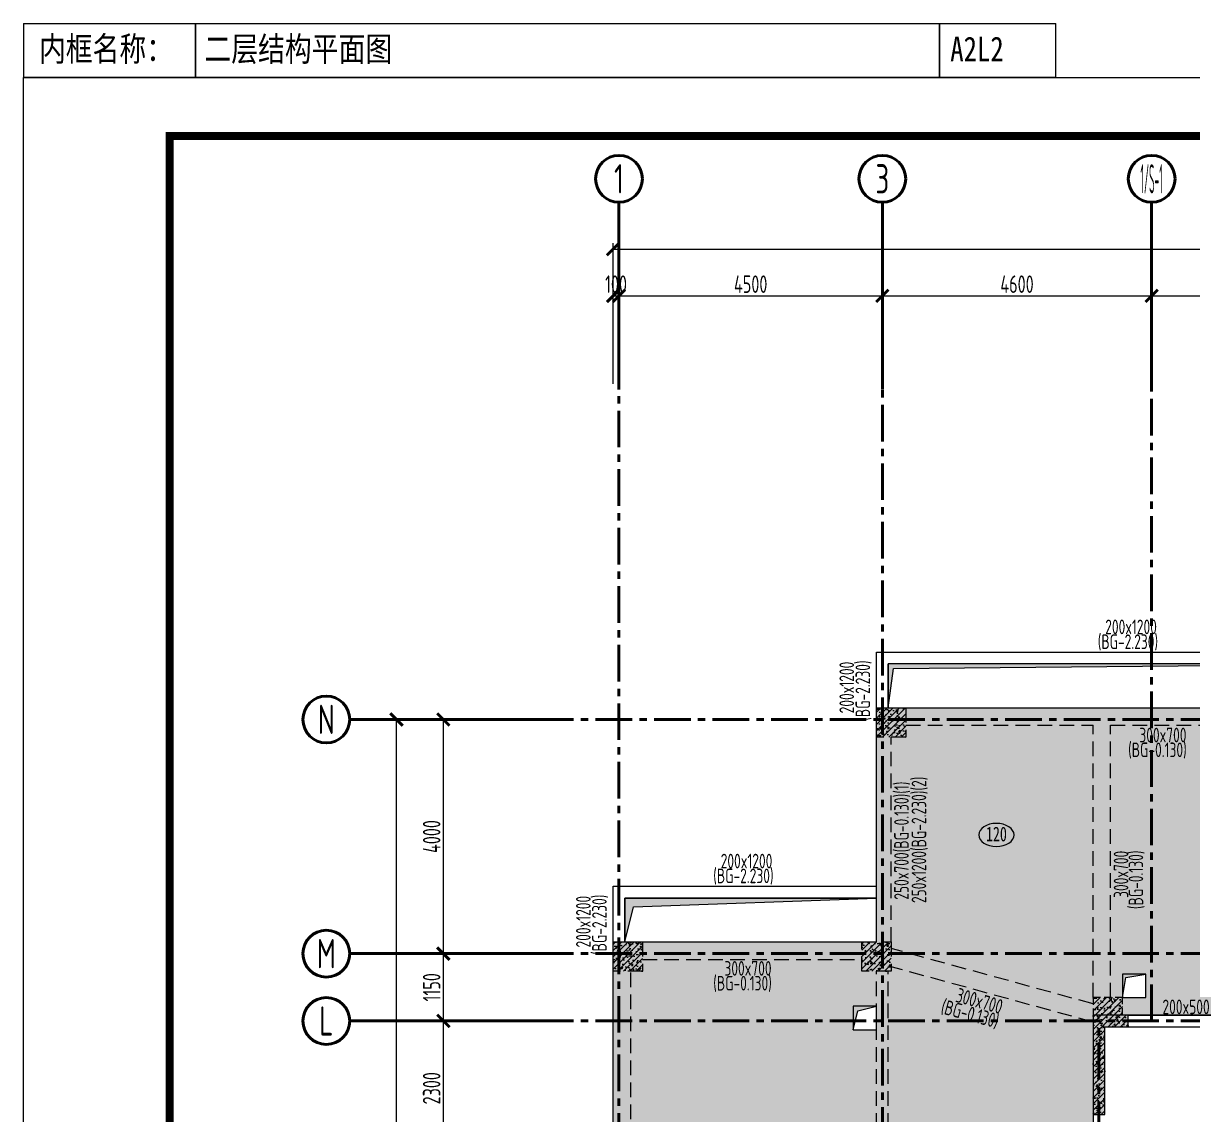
# Model space of a CAD drawing. Extents: x -302153 to 2378000, y -57590 to 1700000.
# Drawn here: x 164665 to 184640, y 576449 to 595089 of the extents above; entities that cross this region are included whole.
import ezdxf
from ezdxf.enums import TextEntityAlignment as Align

# ---------------------------------------------------------------- set-up
doc = ezdxf.new("R2010")
doc.units = 0
doc.header["$LTSCALE"] = 500
doc.header["$MEASUREMENT"] = 0
for name, pattern in [('CENTER', [2, 1.25, -0.25, 0.25, -0.25]), ('DASHED', [0.75, 0.5, -0.25]), ('DASHED2', [0.375, 0.25, -0.125])]:
    doc.linetypes.add(name, pattern=pattern)
doc.layers.get('0').update_dxf_attribs({"linetype": 'CONTINUOUS'})
doc.layers.get('Defpoints').update_dxf_attribs({"color": 2, "linetype": 'CONTINUOUS'})
for name, color, linetype, lineweight in [('AD-AXIS-AXIS-2F-100', 1, 'CENTER', 50), ('AD-AXIS-CRCL-2F-100', 3, 'CONTINUOUS', 50), ('AD-AXIS-DIMS-2F-100', 3, 'CONTINUOUS', 0), ('AD-DIMS-MAIN-2F-100', 60, 'CONTINUOUS', 0)]:
    doc.layers.add(name, color=color, linetype=linetype, lineweight=lineweight)
for name, color, linetype in [('C-XREF-INT', 7, 'CONTINUOUS'), ('S_BEAM', 4, 'DASHED'), ('S_BEAM_TEXT_VERT', 41, 'CONTINUOUS'), ('S_COLU_BELW_DASH', 40, 'DASHED'), ('S_COLU_BELW_HACH', 254, 'DASHED'), ('S_FLOR_THIK', 7, 'CONTINUOUS'), ('S_HOLE', 201, 'CONTINUOUS'), ('S_HOLE_HACH', 254, 'CONTINUOUS'), ('S_PLAN_HACH', 9, 'CONTINUOUS'), ('S_WALL', 2, 'CONTINUOUS'), ('S_WALL_BELW_DASH', 40, 'DASHED2'), ('S_WALL_BELW_HACH', 254, 'DASHED'), ('S_WALL_HACH', 30, 'CONTINUOUS')]:
    doc.layers.add(name, color=color, linetype=linetype)
doc.layers.add('内框', color=8, linetype='CONTINUOUS', plot=False)
doc.styles.add('TH-STYLE1', font='Stfangso_1.ttf', dxfattribs={"width": 0.7})
doc.styles.add('TH-STYLE3', font='tssdeng.shx', dxfattribs={"width": 0.7, "bigfont": 'tssdchn.shx'})
doc.styles.add('黑体', font='simhei.ttf')
doc.dimstyles.new('TH-DIM100', dxfattribs={"dimscale": 100, "dimtxt": 3, "dimasz": 2, "dimexe": 1, "dimexo": 1, "dimgap": 0.5, "dimtad": 1, "dimdec": 0, "dimdsep": 46, "dimtxsty": 'TH-STYLE3', "dimblk1": 'ARCHTICK', "dimblk2": 'ARCHTICK', "dimsah": 1, "dimcen": -1, "dimclrd": 256, "dimclre": 256, "dimclrt": 256, "dimazin": 0, "dimtfac": 1, "dimtdec": 0, "dimtix": 1, "dimtmove": 2, "dimatfit": 0, "dimldrblk": 'ARCHTICK', "dimfxl": 2, "dimtolj": 1, "dimtzin": 0, "dimlwd": -1, "dimlwe": -1, "dimarcsym": 0})
pattern_1 = [(45, (174840.05, 561848.63), (-53.033, 53.033), []), (50, (174840.05, 561848.63), (215.178, -18.8256), [22.5, -247.5]), (355, (174840.05, 561848.63), (-41.6254, 225.6576), [18, -198]), (100.4514, (174857.98, 561847.06), (173.5528, 206.8319), [19.122, -210.3426]), (46.1842, (174840.05, 561908.63), (320.1723, -49.6557), [33.75, -371.25]), (96.6356, (174866.73, 561904.5), (280.399, 292.2354), [28.683, -315.514]), (351.1842, (174840.05, 561908.63), (280.3986, 292.2356), [27, -297]), (21, (174870.05, 561893.63), (179.0721, -120.7857), [22.5, -247.5]), (326, (174870.05, 561893.63), (72.9946, 217.545), [18, -198]), (71.4514, (174884.97, 561883.56), (252.0668, 96.7591), [19.122, -210.3426]), (37.5, (174840.05, 561848.63), (3.64796, 99.86816), [0, -195.6, 0, -201, 0, -198.75]), (7.5, (174840.05, 561848.63), (78.92086, 118.3235), [0, -114.6, 0, -191.1, 0, -75.75]), (327.5, (174773.15, 561848.63), (160.14673, -6.76646), [0, -75, 0, -234, 0, -310.5]), (317.5, (174743.15, 561848.63), (174.95585, 30.0315), [0, -97.5, 0, -155.4, 0, -220.5])]

# ---------------------------------------------------------------- blocks, each defined once
blk = doc.blocks.new('B-th')
at = {"layer": 'S_FLOR_THIK', "color": 7, "extrusion": (0, 0, -1)}
blk.add_ellipse((86, 189), major_axis=(-302, 0), ratio=0.653433, dxfattribs=at)
at = {"style": 'TH-STYLE1', "width": 0.7, "flags": 8}
blk.add_attdef('BTH', text='', height=250, dxfattribs=at).set_placement((87, 80), align=Align.CENTER)
blk = doc.blocks.new('_ArchTick')
at = {"color": 0, "const_width": 0.25}
blk.add_lwpolyline([(-0.53, -0.53), (0.53, 0.53)], dxfattribs=at)
blk = doc.blocks.new('*D115')
at = {"layer": 'AD-AXIS-DIMS-2F-100', "transparency": 16777216}
for p, q in [((-1500, 16200), (-3100, 16200)), ((-3000, 13900), (-3000, 16200)), ((-1500, 13900), (-3100, 13900))]:
    blk.add_line(p, q, dxfattribs=at)
at = {"layer": 'Defpoints', "color": 0, "transparency": 16777216}
for p in [(-3000, 16200), (-1400, 16200), (-1400, 13900)]:
    blk.add_point(p, dxfattribs=at)
at = {"layer": 'AD-AXIS-DIMS-2F-100', "transparency": 16777216, "xscale": 200, "yscale": 200, "zscale": 200}
for p, rotation in [((-3000, 16200), 90), ((-3000, 13900), 270)]:
    blk.add_blockref('_ArchTick', p, dxfattribs=dict(at, rotation=rotation))
at = {"layer": 'AD-AXIS-DIMS-2F-100', "transparency": 16777216, "insert": (-3200, 15050), "char_height": 300, "attachment_point": 5, "rotation": 90, "style": 'TH-STYLE3'}
blk.add_mtext('\\A1;2300', dxfattribs=at)
blk = doc.blocks.new('*D116')
at = {"layer": 'AD-AXIS-DIMS-2F-100', "transparency": 16777216}
for p, q in [((-1500, 17350), (-3100, 17350)), ((-3000, 16200), (-3000, 17350)), ((-1500, 16200), (-3100, 16200))]:
    blk.add_line(p, q, dxfattribs=at)
at = {"layer": 'Defpoints', "color": 0, "transparency": 16777216}
for p in [(-3000, 17350), (-1400, 17350), (-1400, 16200)]:
    blk.add_point(p, dxfattribs=at)
at = {"layer": 'AD-AXIS-DIMS-2F-100', "transparency": 16777216, "xscale": 200, "yscale": 200, "zscale": 200}
for p, rotation in [((-3000, 17350), 90), ((-3000, 16200), 270)]:
    blk.add_blockref('_ArchTick', p, dxfattribs=dict(at, rotation=rotation))
at = {"layer": 'AD-AXIS-DIMS-2F-100', "transparency": 16777216, "insert": (-3200, 16775), "char_height": 300, "attachment_point": 5, "rotation": 90, "style": 'TH-STYLE3'}
blk.add_mtext('\\A1;1150', dxfattribs=at)
blk = doc.blocks.new('*D117')
at = {"layer": 'AD-AXIS-DIMS-2F-100', "transparency": 16777216}
for p, q in [((-1500, 21350), (-3100, 21350)), ((-3000, 17350), (-3000, 21350)), ((-1500, 17350), (-3100, 17350))]:
    blk.add_line(p, q, dxfattribs=at)
at = {"layer": 'Defpoints', "color": 0, "transparency": 16777216}
for p in [(-3000, 21350), (-1400, 21350), (-1400, 17350)]:
    blk.add_point(p, dxfattribs=at)
at = {"layer": 'AD-AXIS-DIMS-2F-100', "transparency": 16777216, "xscale": 200, "yscale": 200, "zscale": 200}
for p, rotation in [((-3000, 21350), 90), ((-3000, 17350), 270)]:
    blk.add_blockref('_ArchTick', p, dxfattribs=dict(at, rotation=rotation))
at = {"layer": 'AD-AXIS-DIMS-2F-100', "transparency": 16777216, "insert": (-3200, 19350), "char_height": 300, "attachment_point": 5, "rotation": 90, "style": 'TH-STYLE3'}
blk.add_mtext('\\A1;4000', dxfattribs=at)
blk = doc.blocks.new('*D118')
at = {"layer": 'AD-DIMS-MAIN-2F-100', "transparency": 16777216}
for p, q in [((-1500, 21350), (-3900, 21350)), ((-3800, -1600), (-3800, 21350)), ((-1500, -1600), (-3900, -1600))]:
    blk.add_line(p, q, dxfattribs=at)
at = {"layer": 'Defpoints', "color": 0, "transparency": 16777216}
for p in [(-3800, 21350), (-1400, 21350), (-1400, -1600)]:
    blk.add_point(p, dxfattribs=at)
at = {"layer": 'AD-DIMS-MAIN-2F-100', "transparency": 16777216, "xscale": 200, "yscale": 200, "zscale": 200}
for p, rotation in [((-3800, 21350), 90), ((-3800, -1600), 270)]:
    blk.add_blockref('_ArchTick', p, dxfattribs=dict(at, rotation=rotation))
at = {"layer": 'AD-DIMS-MAIN-2F-100', "transparency": 16777216, "insert": (-4000, 9875), "char_height": 300, "attachment_point": 5, "rotation": 90, "style": 'TH-STYLE3'}
blk.add_mtext('\\A1;22950', dxfattribs=at)
blk = doc.blocks.new('*D129')
at = {"layer": 'AD-AXIS-DIMS-2F-100', "transparency": 16777216}
for p, q in [((9100, 27086), (9100, 28686)), ((9100, 28586), (13300, 28586)), ((13300, 27086), (13300, 28686))]:
    blk.add_line(p, q, dxfattribs=at)
at = {"layer": 'Defpoints', "color": 0, "transparency": 16777216}
for p in [(13300, 28586), (9100, 26986), (13300, 26986)]:
    blk.add_point(p, dxfattribs=at)
at = {"layer": 'AD-AXIS-DIMS-2F-100', "transparency": 16777216, "xscale": 200, "yscale": 200, "zscale": 200, "rotation": 180}
blk.add_blockref('_ArchTick', (9100, 28586), dxfattribs=at)
at = {"layer": 'AD-AXIS-DIMS-2F-100', "transparency": 16777216, "xscale": 200, "yscale": 200, "zscale": 200}
blk.add_blockref('_ArchTick', (13300, 28586), dxfattribs=at)
at = {"layer": 'AD-AXIS-DIMS-2F-100', "transparency": 16777216, "insert": (11200, 28786), "char_height": 300, "attachment_point": 5, "style": 'TH-STYLE3'}
blk.add_mtext('\\A1;4200', dxfattribs=at)
blk = doc.blocks.new('*D130')
at = {"layer": 'AD-AXIS-DIMS-2F-100', "transparency": 16777216}
for p, q in [((4500, 27086), (4500, 28686)), ((4500, 28586), (9100, 28586)), ((9100, 27086), (9100, 28686))]:
    blk.add_line(p, q, dxfattribs=at)
at = {"layer": 'Defpoints', "color": 0, "transparency": 16777216}
for p in [(9100, 28586), (4500, 26986), (9100, 26986)]:
    blk.add_point(p, dxfattribs=at)
at = {"layer": 'AD-AXIS-DIMS-2F-100', "transparency": 16777216, "xscale": 200, "yscale": 200, "zscale": 200, "rotation": 180}
blk.add_blockref('_ArchTick', (4500, 28586), dxfattribs=at)
at = {"layer": 'AD-AXIS-DIMS-2F-100', "transparency": 16777216, "xscale": 200, "yscale": 200, "zscale": 200}
blk.add_blockref('_ArchTick', (9100, 28586), dxfattribs=at)
at = {"layer": 'AD-AXIS-DIMS-2F-100', "transparency": 16777216, "insert": (6800, 28786), "char_height": 300, "attachment_point": 5, "style": 'TH-STYLE3'}
blk.add_mtext('\\A1;4600', dxfattribs=at)
blk = doc.blocks.new('*D131')
at = {"layer": 'AD-AXIS-DIMS-2F-100', "transparency": 16777216}
for p, q in [((0, 27086), (0, 28686)), ((0, 28586), (4500, 28586)), ((4500, 27086), (4500, 28686))]:
    blk.add_line(p, q, dxfattribs=at)
at = {"layer": 'Defpoints', "color": 0, "transparency": 16777216}
for p in [(4500, 28586), (0, 26986), (4500, 26986)]:
    blk.add_point(p, dxfattribs=at)
at = {"layer": 'AD-AXIS-DIMS-2F-100', "transparency": 16777216, "xscale": 200, "yscale": 200, "zscale": 200, "rotation": 180}
blk.add_blockref('_ArchTick', (0, 28586), dxfattribs=at)
at = {"layer": 'AD-AXIS-DIMS-2F-100', "transparency": 16777216, "xscale": 200, "yscale": 200, "zscale": 200}
blk.add_blockref('_ArchTick', (4500, 28586), dxfattribs=at)
at = {"layer": 'AD-AXIS-DIMS-2F-100', "transparency": 16777216, "insert": (2250, 28786), "char_height": 300, "attachment_point": 5, "style": 'TH-STYLE3'}
blk.add_mtext('\\A1;4500', dxfattribs=at)
blk = doc.blocks.new('*D132')
at = {"layer": 'AD-AXIS-DIMS-2F-100', "transparency": 16777216}
for p, q in [((-100, 27086), (-100, 28686)), ((-100, 28586), (0, 28586)), ((0, 27086), (0, 28686))]:
    blk.add_line(p, q, dxfattribs=at)
at = {"layer": 'Defpoints', "color": 0, "transparency": 16777216}
for p in [(0, 28586), (-100, 26986), (0, 26986)]:
    blk.add_point(p, dxfattribs=at)
at = {"layer": 'AD-AXIS-DIMS-2F-100', "transparency": 16777216, "xscale": 200, "yscale": 200, "zscale": 200, "rotation": 180}
blk.add_blockref('_ArchTick', (-100, 28586), dxfattribs=at)
at = {"layer": 'AD-AXIS-DIMS-2F-100', "transparency": 16777216, "xscale": 200, "yscale": 200, "zscale": 200}
blk.add_blockref('_ArchTick', (0, 28586), dxfattribs=at)
at = {"layer": 'AD-AXIS-DIMS-2F-100', "transparency": 16777216, "insert": (-50, 28786), "char_height": 300, "attachment_point": 5, "style": 'TH-STYLE3'}
blk.add_mtext('\\A1;100', dxfattribs=at)
blk = doc.blocks.new('*D133')
at = {"layer": 'AD-DIMS-MAIN-2F-100', "transparency": 16777216}
for p, q in [((-100, 27086), (-100, 29486)), ((-100, 29386), (51300, 29386)), ((51300, 27086), (51300, 29486))]:
    blk.add_line(p, q, dxfattribs=at)
at = {"layer": 'Defpoints', "color": 0, "transparency": 16777216}
for p in [(51300, 29386), (-100, 26986), (51300, 26986)]:
    blk.add_point(p, dxfattribs=at)
at = {"layer": 'AD-DIMS-MAIN-2F-100', "transparency": 16777216, "xscale": 200, "yscale": 200, "zscale": 200, "rotation": 180}
blk.add_blockref('_ArchTick', (-100, 29386), dxfattribs=at)
at = {"layer": 'AD-DIMS-MAIN-2F-100', "transparency": 16777216, "xscale": 200, "yscale": 200, "zscale": 200}
blk.add_blockref('_ArchTick', (51300, 29386), dxfattribs=at)
at = {"layer": 'AD-DIMS-MAIN-2F-100', "transparency": 16777216, "insert": (25600, 29586), "char_height": 300, "attachment_point": 5, "style": 'TH-STYLE3'}
blk.add_mtext('\\A1;51400', dxfattribs=at)
blk = doc.blocks.new('THAPE_A2L2_inner')
at = {"layer": '内框'}
for p, q in [((0, 429.24), (0, 420)), ((0, 429.24), (176.4, 429.24)), ((29.4, 420), (29.4, 429.24)), ((29.4, 429.24), (29.4, 420)), ((156.52, 420), (156.5, 429.24)), ((156.5, 429.24), (156.52, 420)), ((176.4, 420), (176.4, 429.24)), ((0, 420), (29.4, 420)), ((16.8, 420), (0, 420)), ((50.4, 420), (16.8, 420)), ((29.4, 420), (156.52, 420)), ((117.6, 420), (50.4, 420)), ((176.4, 420), (117.6, 420)), ((156.52, 420), (176.4, 420))]:
    blk.add_line(p, q, dxfattribs=at)
blk.add_lwpolyline([(0, 0), (0, 420), (891, 420), (891, 0)], close=True, dxfattribs=at)
at = {"layer": '内框', "const_width": 1.4}
blk.add_lwpolyline([(25, 410), (25, 10), (881, 10), (881, 410)], close=True, dxfattribs=at)
at = {"layer": '内框', "style": '黑体', "width": 0.8}
for s, p in [('内框名称：', (2.66, 422.79)), ('A2L2', (158.34, 422.78))]:
    blk.add_text(s, height=4.2, dxfattribs=at).set_placement(p)
blk.add_attdef('内框名称', (30.92, 422.78), '', height=4.2, dxfattribs=at)
blk = doc.blocks.new('DxmxAxis_2F-100_b8d9b96b-d97d-4cdc-bfb8-bee9ef8f7084_1755619768')
at = {"layer": 'AD-AXIS-AXIS-2F-100'}
for p, q in [((0, -3000), (0, 26986.2)), ((4500, 6100), (4500, 26986.2)), ((9100, 16200), (9100, 26986.2)), ((-1400, 21350), (52900, 21350)), ((-1400, 17350), (52900, 17350)), ((-1400, 16200), (52900, 16200)), ((8200, 11200), (8200, 16200))]:
    blk.add_line(p, q, dxfattribs=at)
at = {"layer": 'AD-AXIS-CRCL-2F-100'}
for p, q in [((0, 26986.2), (0, 30186.2)), ((4500, 26986.2), (4500, 30186.2)), ((9100, 26986.2), (9100, 30186.2)), ((-1400, 21350), (-4600, 21350)), ((-1400, 17350), (-4600, 17350)), ((-1400, 16200), (-4600, 16200))]:
    blk.add_line(p, q, dxfattribs=at)
for centre in [(0, 30586.2), (4500, 30586.2), (9100, 30586.2), (-5000, 21350), (-5000, 17350), (-5000, 16200)]:
    blk.add_circle(centre, 400, dxfattribs=at)
at = {"layer": 'AD-AXIS-CRCL-2F-100', "color": 7, "style": 'TH-STYLE3'}
for s, width, p in [('1', 0.7, (0, 30586.2)), ('3', 0.7, (4500, 30586.2)), ('1/S-1', 0.25, (9100, 30586.2)), ('N', 0.7, (-5000, 21350)), ('M', 0.7, (-5000, 17350)), ('L', 0.7, (-5000, 16200))]:
    blk.add_text(s, height=500, dxfattribs=dict(at, width=width)).set_placement(p, align=Align.MIDDLE_CENTER)
at = {"layer": 'AD-AXIS-DIMS-2F-100'}
dim = blk.add_linear_dim(base=(0, 28586.2), p1=(-100, 26986.2), p2=(0, 26986.2), angle=0, dimstyle='TH-DIM100', override={"dimgap": 0.5}, dxfattribs=at)
dim.commit()
dim.dimension.update_dxf_attribs({"geometry": '*D132', "text_midpoint": (-50, 28786.2), "dimtype": 129})
for p1, p2, picture, middle in [((0, 26986.2), (4500, 26986.2), '*D131', (2250, 28786.2)), ((4500, 26986.2), (9100, 26986.2), '*D130', (6800, 28786.2)), ((9100, 26986.2), (13300, 26986.2), '*D129', (11200, 28786.2)), ((-1400, 17350), (-1400, 21350), '*D117', (-3200, 19350)), ((-1400, 16200), (-1400, 17350), '*D116', (-3200, 16775)), ((-1400, 13900), (-1400, 16200), '*D115', (-3200, 15050))]:
    dim = blk.add_aligned_dim(p1=p1, p2=p2, distance=1600, dimstyle='TH-DIM100', override={"dimgap": 0.5}, dxfattribs=at)
    dim.commit()
    dim.dimension.update_dxf_attribs({"geometry": picture, "text_midpoint": middle})
at = {"layer": 'AD-DIMS-MAIN-2F-100'}
for p1, p2, picture, middle in [((-100, 26986.2), (51300, 26986.2), '*D133', (25600, 29586.2)), ((-1400, -1600), (-1400, 21350), '*D118', (-4000, 9875))]:
    dim = blk.add_aligned_dim(p1=p1, p2=p2, distance=2400, dimstyle='TH-DIM100', override={"dimgap": 0.5}, dxfattribs=at)
    dim.commit()
    dim.dimension.update_dxf_attribs({"geometry": picture, "text_midpoint": middle})
blk = doc.blocks.new('A$C2ECF6916')
at = {"layer": 'C-XREF-INT'}
blk.add_blockref('DxmxAxis_2F-100_b8d9b96b-d97d-4cdc-bfb8-bee9ef8f7084_1755619768', (0, 1500), dxfattribs=at)

msp = doc.modelspace()

# ---------------------------------------------------------------- hatches: boundary and pattern name
at = {"layer": 'S_COLU_BELW_HACH'}
h = msp.add_hatch(dxfattribs=at)
h.set_pattern_fill('钢筋混凝土', color=256, scale=30, style=0, pattern_type=2)
h.set_pattern_definition(pattern_1)
h.paths.add_polyline_path([(179240.0514, 583398.6289), (179740.0514, 583398.6289), (179740.0514, 582898.6289), (179240.0514, 582898.6289)], flags=0)
h = msp.add_hatch(dxfattribs=at)
h.set_pattern_fill('钢筋混凝土', color=256, scale=30, style=0, pattern_type=2)
h.set_pattern_definition(pattern_1)
h.paths.add_polyline_path([(174740.0507, 579398.6289), (175240.0507, 579398.6289), (175240.0507, 578898.6289), (174740.0507, 578898.6289)], flags=0)
h = msp.add_hatch(dxfattribs=at)
h.set_pattern_fill('钢筋混凝土', color=256, scale=30, style=0, pattern_type=2)
h.set_pattern_definition(pattern_1)
h.paths.add_polyline_path([(178990.0507, 579398.6289), (179490.0507, 579398.6289), (179490.0507, 578898.6289), (178990.0507, 578898.6289)], flags=0)
at = {"layer": 'S_HOLE_HACH'}
h = msp.add_hatch(color=256, dxfattribs=at)
h.dxf.hatch_style = 1
h.paths.add_polyline_path([(179440.0514, 583398.6289), (179531.1333, 584069.7095), (188040.0511, 584148.6289), (179440.0514, 584148.6289)])
h = msp.add_hatch(color=256, dxfattribs=at)
h.dxf.hatch_style = 1
h.paths.add_polyline_path([(174940.0507, 579398.6289), (175090.0507, 579998.6289), (179239.0385, 580148.6289), (174940.0507, 580148.6289)])
h = msp.add_hatch(color=256, dxfattribs=at)
h.dxf.hatch_style = 1
h.paths.add_polyline_path([(183440.0507, 578448.6289), (183500.0507, 578788.6289), (183840.0507, 578848.6289), (183440.0507, 578848.6289)])
h = msp.add_hatch(color=256, dxfattribs=at)
h.dxf.hatch_style = 1
h.paths.add_polyline_path([(178840.0507, 577898.6289), (178920.0507, 578218.6289), (179240.0507, 578298.6289), (178840.0507, 578298.6289)])
at = {"layer": 'S_PLAN_HACH'}
h = msp.add_hatch(dxfattribs=at)
h.set_pattern_fill('STARS', color=256, scale=100)
h.set_pattern_definition([(0, (-461874.05, -167035.04), (0, 549.926), [317.5, -317.5]), (60, (-461874.05, -167035.04), (-476.2499, 274.963), [317.5, -317.5]), (120, (-461715.3, -166760.07), (-476.2499, -274.963), [317.5, -317.5])])
h.paths.add_polyline_path([(179240.0507, 578298.6289), (179240.0507, 577898.6289), (178840.0507, 577898.6289), (178840.0507, 578298.6289)], flags=16)
h.paths.add_polyline_path([(183840.0507, 578848.6289), (183840.0507, 578448.6289), (183440.0507, 578448.6289), (183440.0507, 578848.6289)], flags=16)
h.paths.add_polyline_path([(187340.0507, 578548.6289), (187740.0507, 578548.6289), (187740.0507, 578149.9649), (187340.0507, 578149.9649)], flags=16)
h.paths.add_polyline_path([(191840.0507, 578548.6289), (192190.0507, 578548.6289), (192190.0507, 578148.6289), (191840.0507, 578148.6289)], flags=16)
h.paths.add_polyline_path([(192490.0507, 578548.6289), (192840.0471, 578548.6289), (192840.0471, 578148.6289), (192490.0507, 578148.6289)], flags=16)
h.paths.add_polyline_path([(203890.0507, 578548.6289), (204190.0507, 578548.6289), (204190.0507, 578149.6974), (203890.0507, 578149.6974)], flags=16)
h.paths.add_polyline_path([(204390.0507, 578148.6289), (204390.0507, 578548.6289), (204790.0506, 578548.6289), (204790.0506, 578148.6289), (205090.0507, 578148.6289), (205090.0507, 578548.6289), (205490.0507, 578548.6289), (205490.0507, 578148.6289), (205690.0507, 578148.6289), (205690.0507, 578548.6302), (205990.0507, 578548.6302), (205990.0507, 578148.6289), (205940.0506, 578148.6289), (205940.0506, 573148.6289), (207990.0507, 573148.6288), (207990.0507, 572948.6289), (221840.0507, 572948.6289), (221840.0507, 583398.6289), (179239.0385, 583398.6289), (179239.0385, 579398.6289), (174740.0507, 579398.6289), (174740.0507, 570748.6289), (179240.0507, 570748.6289), (179240.0507, 571348.6289), (180490.0507, 571348.6289), (180490.0507, 573148.6289), (182940.0507, 573148.6289), (182940.0507, 578148.6289), (188240.0507, 578148.6289), (188240.0508, 573348.6289), (188840.0607, 573348.6289), (188840.0557, 573248.6289), (199640.0457, 573248.6289), (199640.0506, 573348.6289), (200240.0506, 573348.6289), (200240.0506, 575848.6289), (200640.0506, 575848.6289), (200640.0506, 577048.6289), (200640.0506, 577348.6289), (200640.0506, 577548.6289), (200240.0507, 577548.6289), (200240.0507, 577948.6289), (200640.0506, 577948.6289), (200640.0506, 578148.6289)])
h.paths.add_polyline_path([(212690.0507, 578148.6289), (212690.0507, 578548.6289)], flags=16)
h.paths.add_polyline_path([(212690.0507, 578548.6289), (213090.051, 578548.6289), (213090.051, 578148.6289), (212690.0507, 578148.6289)], flags=16)
h.paths.add_polyline_path([(213590.051, 578548.6289), (213990.0507, 578548.6289), (213990.0507, 578148.6289), (213590.051, 578148.6289)], flags=16)
h.paths.add_polyline_path([(213990.0507, 578548.6289), (213990.0507, 578148.6289)], flags=0)
h.paths.add_polyline_path([(221090.0507, 578548.6289), (221090.0507, 578148.6289)], flags=0)
h.paths.add_polyline_path([(221090.0507, 578548.6289), (221490.0507, 578548.6289), (221490.0507, 578148.6289), (221090.0507, 578148.6289)], flags=16)
h.paths.add_polyline_path([(221840.0507, 578548.3614), (221899.0738, 578548.3614)])
h.paths.add_polyline_path([(221899.0738, 578548.4952), (221944.5621, 578548.3614)])
at = {"layer": 'S_WALL_BELW_HACH'}
h = msp.add_hatch(dxfattribs=at)
h.set_pattern_fill('钢筋混凝土', color=256, scale=30, style=0, pattern_type=2)
h.set_pattern_definition(pattern_1)
h.paths.add_polyline_path([(182940.0507, 578448.6289), (182940.0507, 576448.6289), (183140.0507, 576448.6289), (183140.0507, 577948.6289), (183540.0507, 577948.6289), (183540.0507, 578148.6289), (183440.0507, 578148.6289), (183440.0507, 578448.6289)], flags=0)
at = {"layer": 'S_WALL_HACH'}
msp.add_hatch(color=256, dxfattribs=at).paths.add_polyline_path([(182940.0507, 578148.6289), (182940.0507, 576448.6289), (183140.0507, 576448.6289), (183140.0507, 577948.6289), (183540.0507, 577948.6289), (183540.0507, 578148.6289)], flags=0)

# ---------------------------------------------------------------- linework, layer by layer
at = {"layer": 'S_BEAM', "linetype": 'ByBlock'}
for p, q in [((179240.0514, 584348.6289), (188145.2419, 584348.6289)), ((179240.0514, 583398.6289), (179240.0514, 584348.6289)), ((188040.0511, 584148.6289), (179440.0514, 584148.6289)), ((179440.0514, 583398.6289), (179440.0514, 584148.6289)), ((179740.0514, 583398.6289), (187890.0511, 583398.6289)), ((179239.0385, 579398.6289), (179240.0514, 582898.6289)), ((179239.0385, 579398.6289), (179240.0514, 582898.6289)), ((174740.0507, 580348.6289), (179239.3134, 580348.6289)), ((174740.0507, 579398.6289), (174740.0507, 580348.6289)), ((174940.0507, 580148.6289), (179239.2556, 580148.6289)), ((174940.0507, 579398.6289), (174940.0507, 580148.6289)), ((175240.0507, 579398.6289), (178990.0507, 579398.6289)), ((174740.0507, 570748.6289), (174740.0507, 578898.6289)), ((183540.0507, 578148.6289), (185640.0507, 578148.6289)), ((183540.0507, 577948.6289), (185640.0508, 577948.6289))]:
    msp.add_line(p, q, dxfattribs=at)
at = {"layer": 'S_BEAM'}
for p, q in [((179740.0514, 583098.6289), (182940.0507, 583098.6289)), ((182940.0507, 578448.6289), (182940.0507, 583098.6289)), ((183240.0507, 583098.6289), (187890.0511, 583098.6289)), ((183240.0507, 578448.6289), (183240.0507, 583098.6289)), ((179489.0385, 579398.6289), (179490.0514, 582898.6289)), ((179489.0385, 579398.6289), (179490.0514, 582898.6289)), ((182940.0507, 578340.458), (179490.0507, 579285.6635)), ((175240.0507, 579098.6289), (178990.0507, 579098.6289)), ((175040.0507, 570748.6289), (175040.0507, 578898.6289)), ((179240.0507, 571348.6289), (179240.0507, 578898.6289)), ((179440.0507, 571348.6289), (179440.0507, 578898.6289)), ((182940.0507, 578029.4026), (179490.0507, 578974.608))]:
    msp.add_line(p, q, dxfattribs=at)
at = {"layer": 'S_COLU_BELW_DASH'}
for points in [[(179240.0514, 583398.6289), (179740.0514, 583398.6289), (179740.0514, 582898.6289), (179240.0514, 582898.6289), (179240.0514, 583398.6289)], [(174740.0507, 579398.6289), (175240.0507, 579398.6289), (175240.0507, 578898.6289), (174740.0507, 578898.6289), (174740.0507, 579398.6289)], [(178990.0507, 579398.6289), (179490.0507, 579398.6289), (179490.0507, 578898.6289), (178990.0507, 578898.6289), (178990.0507, 579398.6289)]]:
    msp.add_lwpolyline(points, close=True, dxfattribs=at)
at = {"layer": 'S_HOLE'}
for points in [[(179440.0514, 584148.6289), (179440.0514, 583398.6289), (188040.0511, 583398.6289), (188040.0511, 584148.6289)], [(179440.0514, 583398.6289), (179531.1333, 584069.7095), (188040.0511, 584148.6289), (179440.0514, 584148.6289)], [(174940.0507, 580148.6289), (174940.0507, 579398.6289), (179239.0385, 579398.6289), (179239.0385, 580148.6289)], [(174940.0507, 579398.6289), (175090.0507, 579998.6289), (179239.0385, 580148.6289), (174940.0507, 580148.6289)], [(183440.0507, 578848.6289), (183440.0507, 578448.6289), (183840.0507, 578448.6289), (183840.0507, 578848.6289)], [(183440.0507, 578448.6289), (183500.0507, 578788.6289), (183840.0507, 578848.6289), (183440.0507, 578848.6289)], [(178840.0507, 578298.6289), (178840.0507, 577898.6289), (179240.0507, 577898.6289), (179240.0507, 578298.6289)], [(178840.0507, 577898.6289), (178920.0507, 578218.6289), (179240.0507, 578298.6289), (178840.0507, 578298.6289)]]:
    msp.add_lwpolyline(points, close=True, dxfattribs=at)
at = {"layer": 'S_PLAN_HACH'}
msp.add_lwpolyline([(188240.0507, 578148.6289), (182940.0507, 578148.6289), (182940.0507, 573148.6289), (180490.0507, 573148.6289), (180490.0507, 571348.6289), (179240.0507, 571348.6289), (179240.0507, 570748.6289), (174740.0507, 570748.6289), (174740.0507, 579398.6289), (179239.0385, 579398.6289), (179239.0385, 583398.6289), (221840.0507, 583398.6289)], dxfattribs=at)
at = {"layer": 'S_WALL'}
msp.add_lwpolyline([(182940.0507, 578148.6289), (182940.0507, 576448.6289), (183140.0507, 576448.6289), (183140.0507, 577948.6289), (183540.0507, 577948.6289), (183540.0507, 578148.6289), (182940.0507, 578148.6289)], close=True, dxfattribs=at)
at = {"layer": 'S_WALL_BELW_DASH'}
msp.add_lwpolyline([(182940.0507, 578448.6289), (182940.0507, 576448.6289), (183140.0507, 576448.6289), (183140.0507, 577948.6289), (183540.0507, 577948.6289), (183540.0507, 578148.6289), (183440.0507, 578148.6289), (183440.0507, 578448.6289), (182940.0507, 578448.6289)], close=True, dxfattribs=at)

# ---------------------------------------------------------------- block references
msp.add_blockref('A$C2ECF6916', (174840.0507, 560348.6289))
at = {"layer": 'S_FLOR_THIK'}
msp.add_blockref('B-th', (181201.452, 581036.9648), dxfattribs=at).add_auto_attribs({'BTH': '120'})
at = {"layer": '内框', "xscale": 100, "yscale": 100, "zscale": 100}
msp.add_blockref('THAPE_A2L2_inner', (164665.3584, 552165.445), dxfattribs=at).add_auto_attribs({'内框名称': '二层结构平面图'})

# ---------------------------------------------------------------- texts
at = {"layer": 'S_BEAM_TEXT_VERT', "style": 'TH-STYLE3', "width": 0.7}
for s, p in [('200x1200', (183147.1175, 584655.0839)), ('(BG-2.230)', (183019.3675, 584402.0574)), ('300x700', (183730.0878, 582807.809)), ('(BG-0.130)', (183538.4628, 582554.7825)), ('200x1200', (176578.038, 580655.084)), ('(BG-2.230)', (176450.288, 580402.0574)), ('300x700', (176641.913, 578821.4601)), ('(BG-0.130)', (176450.288, 578568.4336)), ('200x500', (184124.7991, 578164.0892))]:
    msp.add_text(s, height=250, dxfattribs=at).set_placement(p)
for s, rotation, p in [('200x1200', 90, (178856.193, 583303.2885)), ('(BG-2.230)', 90, (179131.1135, 583175.5385)), ('250x700(BG-0.130)(1)', 90, (179791.3091, 580119.6366)), ('250x1200(BG-2.230)(2)', 90, (180089.6286, 580062.6795)), ('300x700', 90, (183542.5356, 580150.4912)), ('(BG-0.130)', 90, (183795.5621, 579958.8662)), ('200x1200', 90, (174356.1923, 579303.2885)), ('(BG-2.230)', 90, (174631.1128, 579175.5385)), ('300x700', 344.67848992, (180577.394, 578376.8835)), ('(BG-0.130)', 344.67848992, (180322.7931, 578183.4773))]:
    msp.add_text(s, height=250, rotation=rotation, dxfattribs=at).set_placement(p)

doc.saveas('drawing.dxf')
